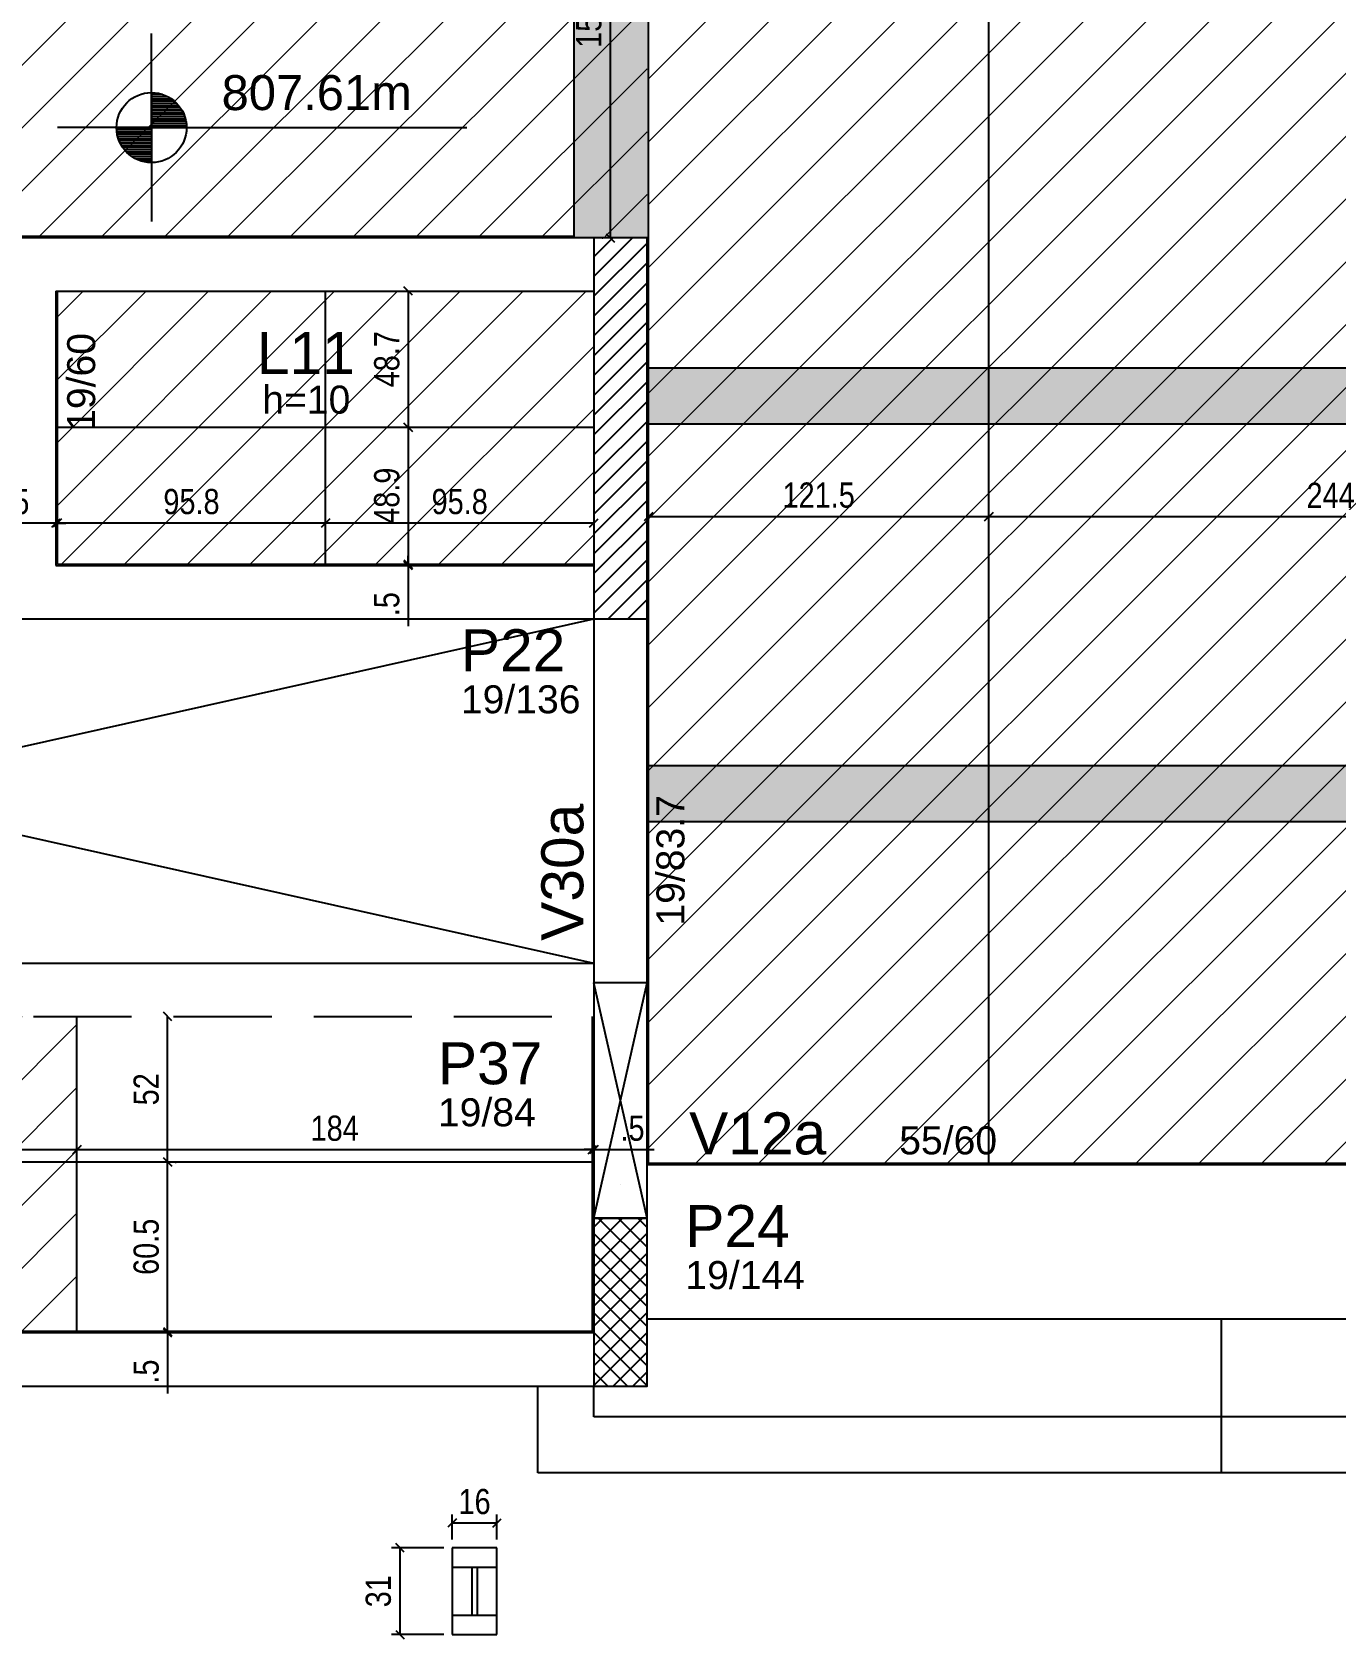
# Model space of a CAD drawing. Extents: x 2487 to 8815, y 325 to 3946.
# Drawn here: x 5592 to 6057, y 1876 to 2449 of the extents above; entities that cross this region are included whole.
import ezdxf

# ---------------------------------------------------------------- set-up
doc = ezdxf.new("R2010")
doc.units = 0
doc.linetypes.add('ESTILO_TQS_0001', pattern=[1, 0.7, -0.3])
for name, color, linetype in [('1', 1, 'Continuous'), ('2', 2, 'Continuous'), ('3', 3, 'Continuous'), ('4', 4, 'Continuous'), ('6', 6, 'Continuous'), ('COTA', 241, 'Continuous'), ('Painéis', 200, 'Continuous'), ('Pilares', 5, 'Continuous'), ('SARR_2.2x7', 40, 'Continuous')]:
    doc.layers.add(name, color=color, linetype=linetype)
doc.layers.add('Hachura', color=251, linetype='Continuous', lineweight=9)
doc.layers.add('REAPROVEITAMENTO', color=251, linetype='Continuous', lineweight=9)
doc.styles.add('COTA TECNICA-50', font='techl___.ttf', dxfattribs={"height": 9})
doc.styles.get("Standard").update_dxf_attribs({"font": 'arial.ttf'})
doc.dimstyles.new('COTA PAINEL-50', dxfattribs={"dimtxt": 9, "dimasz": 3, "dimexe": 3, "dimexo": 3, "dimgap": 3, "dimtad": 1, "dimdec": 1, "dimzin": 12, "dimdsep": 46, "dimtxsty": 'COTA TECNICA-50', "dimblk1": 'OBLIQUE', "dimblk2": 'OBLIQUE', "dimsah": 1, "dimcen": 0.9, "dimclrd": 4, "dimclre": 4, "dimclrt": 240, "dimadec": 1, "dimazin": 3, "dimtfac": 1, "dimtdec": 1, "dimtmove": 0, "dimatfit": 3, "dimfxl": 1, "dimtolj": 1, "dimtzin": 12, "dimarcsym": 0})

# ---------------------------------------------------------------- blocks, each defined once
blk = doc.blocks.new('_Oblique')
at = {"color": 0, "linetype": 'ByBlock', "lineweight": -2}
blk.add_line((-0.5, -0.5), (0.5, 0.5), dxfattribs=at)
blk = doc.blocks.new('*D136')
at = {"layer": 'COTA', "color": 4, "lineweight": -2, "transparency": 16777216}
for p, q in [((5798.55, 2375.94), (5798.55, 2528.94)), ((5795.84, 2375.94), (5795.55, 2375.94))]:
    blk.add_line(p, q, dxfattribs=at)
at = {"layer": 'Defpoints', "color": 0, "transparency": 16777216}
for p in [(5798.55, 2528.94), (5798.55, 2528.94), (5798.84, 2375.94)]:
    blk.add_point(p, dxfattribs=at)
at = {"layer": 'COTA', "color": 4, "lineweight": -2, "transparency": 16777216, "xscale": 3, "yscale": 3, "zscale": 3}
for p, rotation in [((5798.55, 2528.94), 90), ((5798.55, 2375.94), 270)]:
    blk.add_blockref('_Oblique', p, dxfattribs=dict(at, rotation=rotation))
at = {"layer": 'COTA', "color": 240, "transparency": 16777216, "insert": (5790.85, 2452.44), "char_height": 9, "attachment_point": 5, "rotation": 90, "style": 'COTA TECNICA-50'}
blk.add_mtext('\\A1;153', dxfattribs=at)
blk = doc.blocks.new('*D115')
at = {"layer": 'COTA', "color": 4, "lineweight": -2, "transparency": 16777216}
blk.add_line((5812.12, 2276.49), (5933.62, 2276.49), dxfattribs=at)
at = {"layer": 'Defpoints', "color": 0, "transparency": 16777216}
for p in [(5812.12, 2276.49), (5933.62, 2276.49), (5933.62, 2276.49)]:
    blk.add_point(p, dxfattribs=at)
at = {"layer": 'COTA', "color": 4, "lineweight": -2, "transparency": 16777216, "xscale": 3, "yscale": 3, "zscale": 3, "rotation": 180}
blk.add_blockref('_Oblique', (5812.12, 2276.49), dxfattribs=at)
at = {"layer": 'COTA', "color": 4, "lineweight": -2, "transparency": 16777216, "xscale": 3, "yscale": 3, "zscale": 3}
blk.add_blockref('_Oblique', (5933.62, 2276.49), dxfattribs=at)
at = {"layer": 'COTA', "color": 240, "transparency": 16777216, "insert": (5872.87, 2284.09), "char_height": 9, "attachment_point": 5, "style": 'COTA TECNICA-50'}
blk.add_mtext('\\A1;121.5', dxfattribs=at)
blk = doc.blocks.new('*D338')
at = {"layer": 'COTA', "color": 4, "lineweight": -2, "transparency": 16777216}
for p, q in [((6177.62, 2262.69), (6177.62, 2279.49)), ((5933.62, 2276.49), (6177.62, 2276.49))]:
    blk.add_line(p, q, dxfattribs=at)
at = {"layer": 'Defpoints', "color": 0, "transparency": 16777216}
for p in [(5933.62, 2276.49), (6177.62, 2276.49), (6177.62, 2259.69)]:
    blk.add_point(p, dxfattribs=at)
at = {"layer": 'COTA', "color": 4, "lineweight": -2, "transparency": 16777216, "xscale": 3, "yscale": 3, "zscale": 3, "rotation": 180}
blk.add_blockref('_Oblique', (5933.62, 2276.49), dxfattribs=at)
at = {"layer": 'COTA', "color": 4, "lineweight": -2, "transparency": 16777216, "xscale": 3, "yscale": 3, "zscale": 3}
blk.add_blockref('_Oblique', (6177.62, 2276.49), dxfattribs=at)
at = {"layer": 'COTA', "color": 240, "transparency": 16777216, "insert": (6055.62, 2284.06), "char_height": 9, "attachment_point": 5, "style": 'COTA TECNICA-50'}
blk.add_mtext('\\A1;244', dxfattribs=at)
blk = doc.blocks.new('*D191')
at = {"layer": 'COTA', "color": 4, "lineweight": -2, "transparency": 16777216}
blk.add_line((5792.62, 2274.17), (5696.87, 2274.17), dxfattribs=at)
at = {"layer": 'Defpoints', "color": 0, "transparency": 16777216}
for p in [(5696.87, 2274.17), (5696.87, 2274.17), (5792.62, 2274.17)]:
    blk.add_point(p, dxfattribs=at)
at = {"layer": 'COTA', "color": 4, "lineweight": -2, "transparency": 16777216, "xscale": 3, "yscale": 3, "zscale": 3, "rotation": 180}
blk.add_blockref('_Oblique', (5696.87, 2274.17), dxfattribs=at)
at = {"layer": 'COTA', "color": 4, "lineweight": -2, "transparency": 16777216, "xscale": 3, "yscale": 3, "zscale": 3}
blk.add_blockref('_Oblique', (5792.62, 2274.17), dxfattribs=at)
at = {"layer": 'COTA', "color": 240, "transparency": 16777216, "insert": (5744.74, 2281.79), "char_height": 9, "attachment_point": 5, "style": 'COTA TECNICA-50'}
blk.add_mtext('\\A1;95.8', dxfattribs=at)
blk = doc.blocks.new('*D192')
at = {"layer": 'COTA', "color": 4, "lineweight": -2, "transparency": 16777216}
blk.add_line((5696.87, 2274.17), (5601.12, 2274.17), dxfattribs=at)
at = {"layer": 'Defpoints', "color": 0, "transparency": 16777216}
for p in [(5601.12, 2274.17), (5601.12, 2274.17), (5696.87, 2274.17)]:
    blk.add_point(p, dxfattribs=at)
at = {"layer": 'COTA', "color": 4, "lineweight": -2, "transparency": 16777216, "xscale": 3, "yscale": 3, "zscale": 3, "rotation": 180}
blk.add_blockref('_Oblique', (5601.12, 2274.17), dxfattribs=at)
at = {"layer": 'COTA', "color": 4, "lineweight": -2, "transparency": 16777216, "xscale": 3, "yscale": 3, "zscale": 3}
blk.add_blockref('_Oblique', (5696.87, 2274.17), dxfattribs=at)
at = {"layer": 'COTA', "color": 240, "transparency": 16777216, "insert": (5648.99, 2281.79), "char_height": 9, "attachment_point": 5, "style": 'COTA TECNICA-50'}
blk.add_mtext('\\A1;95.8', dxfattribs=at)
blk = doc.blocks.new('*D193')
at = {"layer": 'COTA', "color": 4, "lineweight": -2, "transparency": 16777216}
for p, q in [((5600.62, 2274.17), (5579.03, 2274.17)), ((5601.12, 2274.17), (5600.62, 2274.17)), ((5601.12, 2274.17), (5604.12, 2274.17))]:
    blk.add_line(p, q, dxfattribs=at)
at = {"layer": 'Defpoints', "color": 0, "transparency": 16777216}
for p in [(5600.62, 2274.17), (5600.62, 2274.17), (5601.12, 2274.17)]:
    blk.add_point(p, dxfattribs=at)
at = {"layer": 'COTA', "color": 4, "lineweight": -2, "transparency": 16777216, "xscale": 3, "yscale": 3, "zscale": 3}
blk.add_blockref('_Oblique', (5600.62, 2274.17), dxfattribs=at)
at = {"layer": 'COTA', "color": 4, "lineweight": -2, "transparency": 16777216, "xscale": 3, "yscale": 3, "zscale": 3, "rotation": 180}
blk.add_blockref('_Oblique', (5601.12, 2274.17), dxfattribs=at)
at = {"layer": 'COTA', "color": 240, "transparency": 16777216, "insert": (5586.82, 2281.76), "char_height": 9, "attachment_point": 5, "style": 'COTA TECNICA-50'}
blk.add_mtext('\\A1;.5', dxfattribs=at)
blk = doc.blocks.new('*D194')
at = {"layer": 'COTA', "color": 4, "lineweight": -2, "transparency": 16777216}
blk.add_line((5726.33, 2357), (5726.33, 2308.35), dxfattribs=at)
at = {"layer": 'Defpoints', "color": 0, "transparency": 16777216}
for p in [(5726.33, 2357), (5726.33, 2308.35), (5726.33, 2308.35)]:
    blk.add_point(p, dxfattribs=at)
at = {"layer": 'COTA', "color": 4, "lineweight": -2, "transparency": 16777216, "xscale": 3, "yscale": 3, "zscale": 3}
for p, rotation in [((5726.33, 2357), 90), ((5726.33, 2308.35), 270)]:
    blk.add_blockref('_Oblique', p, dxfattribs=dict(at, rotation=rotation))
at = {"layer": 'COTA', "color": 240, "transparency": 16777216, "insert": (5718.75, 2332.68), "char_height": 9, "attachment_point": 5, "rotation": 90, "style": 'COTA TECNICA-50'}
blk.add_mtext('\\A1;48.7', dxfattribs=at)
blk = doc.blocks.new('*D195')
at = {"layer": 'COTA', "color": 4, "lineweight": -2, "transparency": 16777216}
blk.add_line((5726.33, 2308.35), (5726.33, 2259.5), dxfattribs=at)
at = {"layer": 'Defpoints', "color": 0, "transparency": 16777216}
for p in [(5726.33, 2308.35), (5726.33, 2259.5), (5726.33, 2259.5)]:
    blk.add_point(p, dxfattribs=at)
at = {"layer": 'COTA', "color": 4, "lineweight": -2, "transparency": 16777216, "xscale": 3, "yscale": 3, "zscale": 3}
for p, rotation in [((5726.33, 2308.35), 90), ((5726.33, 2259.5), 270)]:
    blk.add_blockref('_Oblique', p, dxfattribs=dict(at, rotation=rotation))
at = {"layer": 'COTA', "color": 240, "transparency": 16777216, "insert": (5718.74, 2283.93), "char_height": 9, "attachment_point": 5, "rotation": 90, "style": 'COTA TECNICA-50'}
blk.add_mtext('\\A1;48.9', dxfattribs=at)
blk = doc.blocks.new('*D196')
at = {"layer": 'COTA', "color": 4, "lineweight": -2, "transparency": 16777216}
for p, q in [((5726.33, 2259.5), (5726.33, 2262.5)), ((5726.33, 2259.5), (5726.33, 2259)), ((5726.33, 2259), (5726.33, 2237.41))]:
    blk.add_line(p, q, dxfattribs=at)
at = {"layer": 'Defpoints', "color": 0, "transparency": 16777216}
for p in [(5726.33, 2259.5), (5726.33, 2259), (5726.33, 2259)]:
    blk.add_point(p, dxfattribs=at)
at = {"layer": 'COTA', "color": 4, "lineweight": -2, "transparency": 16777216, "xscale": 3, "yscale": 3, "zscale": 3}
for p, rotation in [((5726.33, 2259.5), 270), ((5726.33, 2259), 90)]:
    blk.add_blockref('_Oblique', p, dxfattribs=dict(at, rotation=rotation))
at = {"layer": 'COTA', "color": 240, "transparency": 16777216, "insert": (5718.73, 2245.21), "char_height": 9, "attachment_point": 5, "rotation": 90, "style": 'COTA TECNICA-50'}
blk.add_mtext('\\A1;.5', dxfattribs=at)
blk = doc.blocks.new('*D17')
at = {"layer": 'COTA', "color": 4, "lineweight": -2, "transparency": 16777216}
for p, q in [((5640.47, 1985.5), (5640.47, 2046)), ((5643.22, 2046), (5643.47, 2046)), ((5643.22, 1985.5), (5643.47, 1985.5))]:
    blk.add_line(p, q, dxfattribs=at)
at = {"layer": 'Defpoints', "color": 0, "transparency": 16777216}
for p in [(5640.22, 2046), (5640.47, 2046), (5640.22, 1985.5)]:
    blk.add_point(p, dxfattribs=at)
at = {"layer": 'COTA', "color": 4, "lineweight": -2, "transparency": 16777216, "xscale": 3, "yscale": 3, "zscale": 3}
for p, rotation in [((5640.47, 2046), 90), ((5640.47, 1985.5), 270)]:
    blk.add_blockref('_Oblique', p, dxfattribs=dict(at, rotation=rotation))
at = {"layer": 'COTA', "color": 240, "transparency": 16777216, "insert": (5632.87, 2015.75), "char_height": 9, "attachment_point": 5, "rotation": 90, "style": 'COTA TECNICA-50'}
blk.add_mtext('\\A1;60.5', dxfattribs=at)
blk = doc.blocks.new('*D18')
at = {"layer": 'COTA', "color": 4, "lineweight": -2, "transparency": 16777216}
blk.add_line((5640.47, 2046), (5640.47, 2098), dxfattribs=at)
at = {"layer": 'Defpoints', "color": 0, "transparency": 16777216}
for p in [(5640.47, 2098), (5640.47, 2098), (5640.47, 2046)]:
    blk.add_point(p, dxfattribs=at)
at = {"layer": 'COTA', "color": 4, "lineweight": -2, "transparency": 16777216, "xscale": 3, "yscale": 3, "zscale": 3}
for p, rotation in [((5640.47, 2098), 90), ((5640.47, 2046), 270)]:
    blk.add_blockref('_Oblique', p, dxfattribs=dict(at, rotation=rotation))
at = {"layer": 'COTA', "color": 240, "transparency": 16777216, "insert": (5632.87, 2072), "char_height": 9, "attachment_point": 5, "rotation": 90, "style": 'COTA TECNICA-50'}
blk.add_mtext('\\A1;52', dxfattribs=at)
blk = doc.blocks.new('*D19')
at = {"layer": 'COTA', "color": 4, "lineweight": -2, "transparency": 16777216}
for p, q in [((5640.47, 1985.5), (5640.47, 1988.5)), ((5640.47, 1985.5), (5640.47, 1985)), ((5640.47, 1985), (5640.47, 1963.41))]:
    blk.add_line(p, q, dxfattribs=at)
at = {"layer": 'Defpoints', "color": 0, "transparency": 16777216}
for p in [(5640.47, 1985.5), (5640.47, 1985), (5640.47, 1985)]:
    blk.add_point(p, dxfattribs=at)
at = {"layer": 'COTA', "color": 4, "lineweight": -2, "transparency": 16777216, "xscale": 3, "yscale": 3, "zscale": 3}
for p, rotation in [((5640.47, 1985.5), 270), ((5640.47, 1985), 90)]:
    blk.add_blockref('_Oblique', p, dxfattribs=dict(at, rotation=rotation))
at = {"layer": 'COTA', "color": 240, "transparency": 16777216, "insert": (5632.87, 1971.21), "char_height": 9, "attachment_point": 5, "rotation": 90, "style": 'COTA TECNICA-50'}
blk.add_mtext('\\A1;.5', dxfattribs=at)
blk = doc.blocks.new('*D201')
at = {"layer": 'COTA', "color": 4, "lineweight": -2, "transparency": 16777216}
blk.add_line((5364.12, 2050.45), (5608.12, 2050.45), dxfattribs=at)
at = {"layer": 'Defpoints', "color": 0, "transparency": 16777216}
for p in [(5364.12, 2050.45), (5608.12, 2050.45), (5608.12, 2050.45)]:
    blk.add_point(p, dxfattribs=at)
at = {"layer": 'COTA', "color": 4, "lineweight": -2, "transparency": 16777216, "xscale": 3, "yscale": 3, "zscale": 3, "rotation": 180}
blk.add_blockref('_Oblique', (5364.12, 2050.45), dxfattribs=at)
at = {"layer": 'COTA', "color": 4, "lineweight": -2, "transparency": 16777216, "xscale": 3, "yscale": 3, "zscale": 3}
blk.add_blockref('_Oblique', (5608.12, 2050.45), dxfattribs=at)
at = {"layer": 'COTA', "color": 240, "transparency": 16777216, "insert": (5486.12, 2058.02), "char_height": 9, "attachment_point": 5, "style": 'COTA TECNICA-50'}
blk.add_mtext('\\A1;244', dxfattribs=at)
blk = doc.blocks.new('*D202')
at = {"layer": 'COTA', "color": 4, "lineweight": -2, "transparency": 16777216}
blk.add_line((5608.12, 2050.45), (5792.12, 2050.45), dxfattribs=at)
at = {"layer": 'Defpoints', "color": 0, "transparency": 16777216}
for p in [(5608.12, 2050.45), (5792.12, 2050.45), (5792.12, 2050.45)]:
    blk.add_point(p, dxfattribs=at)
at = {"layer": 'COTA', "color": 4, "lineweight": -2, "transparency": 16777216, "xscale": 3, "yscale": 3, "zscale": 3, "rotation": 180}
blk.add_blockref('_Oblique', (5608.12, 2050.45), dxfattribs=at)
at = {"layer": 'COTA', "color": 4, "lineweight": -2, "transparency": 16777216, "xscale": 3, "yscale": 3, "zscale": 3}
blk.add_blockref('_Oblique', (5792.12, 2050.45), dxfattribs=at)
at = {"layer": 'COTA', "color": 240, "transparency": 16777216, "insert": (5700.12, 2058.04), "char_height": 9, "attachment_point": 5, "style": 'COTA TECNICA-50'}
blk.add_mtext('\\A1;184', dxfattribs=at)
blk = doc.blocks.new('*D203')
at = {"layer": 'COTA', "color": 4, "lineweight": -2, "transparency": 16777216}
for p, q in [((5792.12, 2050.45), (5789.12, 2050.45)), ((5792.12, 2050.45), (5792.62, 2050.45)), ((5792.62, 2050.45), (5814.21, 2050.45))]:
    blk.add_line(p, q, dxfattribs=at)
at = {"layer": 'Defpoints', "color": 0, "transparency": 16777216}
for p in [(5792.12, 2050.45), (5792.62, 2050.45), (5792.62, 2050.45)]:
    blk.add_point(p, dxfattribs=at)
at = {"layer": 'COTA', "color": 4, "lineweight": -2, "transparency": 16777216, "xscale": 3, "yscale": 3, "zscale": 3}
blk.add_blockref('_Oblique', (5792.12, 2050.45), dxfattribs=at)
at = {"layer": 'COTA', "color": 4, "lineweight": -2, "transparency": 16777216, "xscale": 3, "yscale": 3, "zscale": 3, "rotation": 180}
blk.add_blockref('_Oblique', (5792.62, 2050.45), dxfattribs=at)
at = {"layer": 'COTA', "color": 240, "transparency": 16777216, "insert": (5806.42, 2058.05), "char_height": 9, "attachment_point": 5, "style": 'COTA TECNICA-50'}
blk.add_mtext('\\A1;.5', dxfattribs=at)
blk = doc.blocks.new('*D261')
at = {"layer": 'COTA', "color": 4, "lineweight": -2, "transparency": 16777216}
for p, q in [((5739.05, 1908.28), (5720.42, 1908.28)), ((5723.42, 1908.28), (5723.42, 1877.28)), ((5739.05, 1877.28), (5720.42, 1877.28))]:
    blk.add_line(p, q, dxfattribs=at)
at = {"layer": 'Defpoints', "color": 0, "transparency": 16777216}
for p in [(5742.05, 1908.28), (5723.42, 1877.28), (5742.05, 1877.28)]:
    blk.add_point(p, dxfattribs=at)
at = {"layer": 'COTA', "color": 4, "lineweight": -2, "transparency": 16777216, "xscale": 3, "yscale": 3, "zscale": 3}
for p, rotation in [((5723.42, 1908.28), 90), ((5723.42, 1877.28), 270)]:
    blk.add_blockref('_Oblique', p, dxfattribs=dict(at, rotation=rotation))
at = {"layer": 'COTA', "color": 240, "transparency": 16777216, "insert": (5715.72, 1892.78), "char_height": 9, "attachment_point": 5, "rotation": 90, "style": 'COTA TECNICA-50'}
blk.add_mtext('\\A1;31', dxfattribs=at)
blk = doc.blocks.new('*D262')
at = {"layer": 'COTA', "color": 4, "lineweight": -2, "transparency": 16777216}
for p, q in [((5742.05, 1911.28), (5742.05, 1920.16)), ((5742.05, 1917.16), (5758.05, 1917.16)), ((5758.05, 1911.28), (5758.05, 1920.16))]:
    blk.add_line(p, q, dxfattribs=at)
at = {"layer": 'Defpoints', "color": 0, "transparency": 16777216}
for p in [(5758.05, 1917.16), (5742.05, 1908.28), (5758.05, 1908.28)]:
    blk.add_point(p, dxfattribs=at)
at = {"layer": 'COTA', "color": 4, "lineweight": -2, "transparency": 16777216, "xscale": 3, "yscale": 3, "zscale": 3, "rotation": 180}
blk.add_blockref('_Oblique', (5742.05, 1917.16), dxfattribs=at)
at = {"layer": 'COTA', "color": 4, "lineweight": -2, "transparency": 16777216, "xscale": 3, "yscale": 3, "zscale": 3}
blk.add_blockref('_Oblique', (5758.05, 1917.16), dxfattribs=at)
at = {"layer": 'COTA', "color": 240, "transparency": 16777216, "insert": (5750.05, 1924.75), "char_height": 9, "attachment_point": 5, "style": 'COTA TECNICA-50'}
blk.add_mtext('\\A1;16', dxfattribs=at)

msp = doc.modelspace()

# ---------------------------------------------------------------- hatches: boundary and pattern name
at = {"layer": 'Hachura', "linetype": 'ByBlock'}
h = msp.add_hatch(color=256, dxfattribs=at)
h.dxf.hatch_style = 1
h.paths.add_polyline_path([(5811.62, 2376), (5785.62, 2376), (5785.62, 2529), (5811.62, 2529)])
h = msp.add_hatch(color=256, dxfattribs=at)
h.dxf.hatch_style = 1
h.paths.add_polyline_path([(6298.61, 2309.46), (6298.61, 2329.49), (5812.12, 2329.49), (5812.12, 2309.46)])
h = msp.add_hatch(color=256, dxfattribs=at)
h.dxf.hatch_style = 1
h.paths.add_polyline_path([(6298.61, 2167.46), (6298.61, 2187.49), (5812.12, 2187.49), (5812.12, 2167.46)])
at = {"layer": 'REAPROVEITAMENTO', "linetype": 'ByBlock'}
h = msp.add_hatch(dxfattribs=at)
h.set_pattern_fill('ANSI31', color=256, scale=5, style=2)
h.set_pattern_definition([(45, (1186.486, -778.467), (-11.22532, 11.22532), [])])
h.paths.add_polyline_path([(6177.62, 2667.99), (5933.62, 2667.99), (5933.62, 2860), (5812.12, 2860), (5812.12, 2045.49), (6177.62, 2045.49)])
h = msp.add_hatch(dxfattribs=at)
h.set_pattern_fill('ANSI31', color=256, scale=5, style=2)
h.set_pattern_definition([(45, (72.21, -25.282), (-11.22532, 11.22532), [])])
h.paths.add_polyline_path([(5811.62, 2528.94), (5626.13, 2528.94), (5242.63, 2528.94), (5242.63, 2376.44), (5811.62, 2376.44)])
h.paths.add_polyline_path([(5584.21, 2399.1), (5584.21, 2430.79), (5565.69, 2430.79), (5565.69, 2399.1)], flags=16)
h = msp.add_hatch(dxfattribs=at)
h.set_pattern_fill('ANSI31', color=256, scale=5, style=2)
h.set_pattern_definition([(45, (-40.797, -510.219), (-11.22532, 11.22532), [])])
h.paths.add_polyline_path([(5792.62, 2357.1), (5601.12, 2357), (5601.12, 2259.5), (5792.62, 2259.6)])
h = msp.add_hatch(dxfattribs=at)
h.set_pattern_fill('ANSI31', color=256, scale=5, style=2)
h.set_pattern_definition([(45, (-399.29, -769.22), (-11.22532, 11.22532), [])])
h.paths.add_polyline_path([(5608.12, 2098.03), (5242.63, 2098), (5242.63, 1985.45), (5608.12, 1985.48)])

# ---------------------------------------------------------------- linework, layer by layer
at = {"layer": '1', "linetype": 'Continuous'}
for p, q in [((5634.74, 2415.36), (5634.74, 2448.92)), ((5634.74, 2427.86), (5634.74, 2402.86)), ((5634.74, 2427.25), (5638.59, 2427.25)), ((5634.74, 2426.46), (5640.49, 2426.46)), ((5634.74, 2425.66), (5641.81, 2425.66)), ((5634.74, 2424.87), (5642.84, 2424.87)), ((5634.74, 2424.08), (5643.69, 2424.08)), ((5634.74, 2423.29), (5644.4, 2423.29)), ((5634.74, 2422.49), (5645, 2422.49)), ((5634.74, 2421.7), (5645.51, 2421.7)), ((5634.74, 2415.36), (5601.18, 2415.36)), ((5622.24, 2415.36), (5647.24, 2415.36)), ((5634.74, 2420.91), (5645.94, 2420.91)), ((5634.74, 2420.11), (5646.3, 2420.11)), ((5634.74, 2419.32), (5646.59, 2419.32)), ((5634.74, 2418.53), (5646.83, 2418.53)), ((5634.74, 2417.74), (5647.01, 2417.74)), ((5634.74, 2416.94), (5647.14, 2416.94)), ((5634.74, 2416.15), (5647.24, 2416.15)), ((5634.74, 2415.36), (5747.24, 2415.36)), ((5634.74, 2415.36), (5634.74, 2381.8)), ((5634.74, 2414.56), (5622.24, 2414.56)), ((5634.74, 2413.77), (5622.34, 2413.77)), ((5634.74, 2412.98), (5622.47, 2412.98)), ((5634.74, 2412.19), (5622.65, 2412.19)), ((5634.74, 2411.39), (5622.88, 2411.39)), ((5634.74, 2410.6), (5623.18, 2410.6)), ((5634.74, 2409.81), (5623.54, 2409.81)), ((5634.74, 2409.01), (5623.97, 2409.01)), ((5634.74, 2408.22), (5624.47, 2408.22)), ((5634.74, 2407.43), (5625.07, 2407.43)), ((5634.74, 2406.64), (5625.78, 2406.64)), ((5634.74, 2405.84), (5626.63, 2405.84)), ((5634.74, 2405.05), (5627.66, 2405.05)), ((5634.74, 2404.26), (5628.99, 2404.26)), ((5634.74, 2403.47), (5630.89, 2403.47)), ((5600.62, 2259), (5600.62, 2259)), ((5792.62, 2170), (5792.62, 2170)), ((5792.62, 2110), (5792.62, 2110)), ((5811.62, 2110), (5811.62, 2110)), ((5811.62, 2110), (5811.62, 2110)), ((5802.12, 2038), (5802.12, 2038))]:
    msp.add_line(p, q, dxfattribs=at)
at = {"layer": '1', "color": 8, "linetype": 'Continuous'}
for p, q in [((5792.62, 2362.2), (5806.42, 2376)), ((5792.62, 2369.27), (5799.35, 2376)), ((5811.62, 2376), (5811.62, 2376)), ((5811.62, 2376), (5811.62, 2376)), ((5792.62, 2355.13), (5811.62, 2374.13)), ((5792.62, 2348.06), (5811.62, 2367.06)), ((5792.62, 2340.99), (5811.62, 2359.99)), ((5792.62, 2333.92), (5811.62, 2352.92)), ((5792.62, 2326.85), (5811.62, 2345.85)), ((5792.62, 2319.77), (5811.62, 2338.77)), ((5792.62, 2312.7), (5811.62, 2331.7)), ((5792.62, 2305.63), (5811.62, 2324.63)), ((5792.62, 2298.56), (5811.62, 2317.56)), ((5792.62, 2291.49), (5811.62, 2310.49)), ((5792.62, 2284.42), (5811.62, 2303.42)), ((5792.62, 2277.35), (5811.62, 2296.35)), ((5792.62, 2270.28), (5811.62, 2289.28)), ((5792.62, 2263.21), (5811.62, 2282.21)), ((5792.62, 2256.13), (5811.62, 2275.13)), ((5792.62, 2249.06), (5811.62, 2268.06)), ((5792.62, 2241.99), (5811.62, 2260.99)), ((5797.7, 2240), (5811.62, 2253.92)), ((5804.77, 2240), (5811.62, 2246.85)), ((5792.62, 2240), (5792.62, 2240)), ((5811.62, 2240), (5811.62, 2240)), ((5811.62, 2240), (5811.62, 2240)), ((5792.62, 2026), (5811.62, 2110)), ((5811.62, 2026), (5792.62, 2110)), ((5802.12, 2068), (5802.12, 2068)), ((5792.62, 2008.65), (5809.97, 2026)), ((5792.62, 2015.72), (5802.9, 2026)), ((5792.62, 2022.79), (5795.83, 2026)), ((5794.19, 2026), (5811.62, 2008.57)), ((5801.26, 2026), (5811.62, 2015.64)), ((5808.33, 2026), (5811.62, 2022.71)), ((5792.62, 2001.58), (5811.62, 2020.58)), ((5792.62, 2020.5), (5811.62, 2001.5)), ((5792.62, 1994.51), (5811.62, 2013.51)), ((5792.62, 2013.43), (5811.62, 1994.43)), ((5792.62, 1987.44), (5811.62, 2006.44)), ((5792.62, 2006.36), (5811.62, 1987.36)), ((5792.62, 1980.37), (5811.62, 1999.37)), ((5792.62, 1999.29), (5811.62, 1980.29)), ((5792.62, 1973.29), (5811.62, 1992.29)), ((5792.62, 1992.21), (5811.62, 1973.21)), ((5792.62, 1966.22), (5811.62, 1985.22)), ((5792.62, 1985.14), (5811.62, 1966.14)), ((5792.62, 1978.07), (5804.69, 1966)), ((5799.47, 1966), (5811.62, 1978.15)), ((5792.62, 1971), (5797.62, 1966)), ((5806.54, 1966), (5811.62, 1971.08)), ((5811.62, 1966), (5811.62, 1966)), ((5811.62, 1966), (5811.62, 1966))]:
    msp.add_line(p, q, dxfattribs=at)
at = {"layer": '1', "color": 3, "linetype": 'Continuous'}
for p, q in [((5600.62, 2357), (5600.62, 2259)), ((5600.62, 2357), (5792.62, 2357)), ((5600.62, 2278.21), (5600.62, 2278.21)), ((5600.62, 2278.21), (5600.62, 2278.21)), ((5600.62, 2259), (5792.62, 2259)), ((5615.62, 2259), (5615.62, 2259)), ((5615.62, 2259), (5615.62, 2259)), ((5615.62, 2259), (5615.62, 2259)), ((5623.12, 2259), (5652.01, 2259)), ((5242.63, 2117), (5792.62, 2117)), ((5792.62, 1955.01), (5792.62, 1966)), ((7988.13, 1955.01), (5792.62, 1955.01)), ((5792.62, 1955.01), (5792.62, 1955.01)), ((5792.62, 1955.01), (5792.62, 1955.01))]:
    msp.add_line(p, q, dxfattribs=at)
for points in [[(5792.62, 2376), (5242.63, 2376)], [(5242.63, 2240), (5792.62, 2240)], [(5792.62, 2240), (5792.62, 2110)], [(5811.62, 2110), (5811.62, 2240)], [(6259.12, 2045.01), (5811.62, 2045.01)], [(5792.62, 1985), (5242.63, 1985)], [(5811.62, 1990.01), (7953.12, 1990.01)], [(5242.63, 1966), (5792.62, 1966)]]:
    msp.add_lwpolyline(points, dxfattribs=at)
at = {"layer": '1', "linetype": 'Continuous'}
msp.add_circle((5634.74, 2415.36), 12.5, dxfattribs=at)
at = {"layer": '2', "linetype": 'Continuous'}
for p, q in [((5242.63, 2117), (5792.62, 2240)), ((5242.63, 2240), (5792.62, 2117))]:
    msp.add_line(p, q, dxfattribs=at)
at = {"layer": '3', "color": 5, "linetype": 'ESTILO_TQS_0001', "ltscale": 50}
msp.add_line((5242.63, 2098), (5792.62, 2098), dxfattribs=at)
at = {"layer": 'Painéis'}
for p, q in [((5933.62, 2045.49), (5933.62, 2860)), ((5812.12, 2045.49), (5812.12, 2723.01)), ((5785.62, 2376), (5785.62, 2529)), ((5785.62, 2376.44), (5242.63, 2376.44)), ((5601.12, 2259.5), (5601.12, 2357)), ((5696.87, 2259.5), (5696.87, 2357)), ((6298.61, 2329.49), (5812.12, 2329.49)), ((5601.12, 2308.35), (5792.62, 2308.35)), ((6298.61, 2309.49), (5812.12, 2309.49)), ((5601.12, 2259.5), (5792.62, 2259.5)), ((6298.61, 2187.49), (5812.12, 2187.49)), ((6298.61, 2167.49), (5812.12, 2167.49)), ((5608.12, 1985.5), (5608.12, 2098)), ((5792.12, 1985.5), (5792.12, 2098)), ((6259.62, 2045.49), (5812.12, 2045.49)), ((6016.62, 1935), (6016.62, 1990)), ((5772.62, 1935), (5772.62, 1966)), ((8008.13, 1935), (5772.62, 1935)), ((5758.05, 1908.28), (5742.05, 1908.28)), ((5742.05, 1908.28), (5742.05, 1877.28)), ((5758.05, 1877.28), (5758.05, 1908.28)), ((5742.05, 1877.28), (5758.05, 1877.28))]:
    msp.add_line(p, q, dxfattribs=at)
for points in [[(5792.12, 2046), (5242.63, 2046)], [(5792.62, 1985.5), (5242.63, 1985.5)]]:
    msp.add_lwpolyline(points, dxfattribs=at)
at = {"layer": 'Pilares', "linetype": 'Continuous'}
for points in [[(5792.62, 2240), (5811.62, 2240), (5811.62, 2376), (5792.62, 2376), (5792.62, 2240)], [(5792.62, 2026), (5811.62, 2026), (5811.62, 2110), (5792.62, 2110), (5792.62, 2026)], [(5792.62, 1966), (5811.62, 1966), (5811.62, 2026), (5792.62, 2026), (5792.62, 1966)]]:
    msp.add_lwpolyline(points, dxfattribs=at)
at = {"layer": 'SARR_2.2x7', "linetype": 'Continuous'}
for p, q in [((5758.05, 1901.28), (5742.05, 1901.28)), ((5749.05, 1901.28), (5749.05, 1884.28)), ((5751.05, 1884.28), (5751.05, 1901.28)), ((5742.05, 1884.28), (5758.05, 1884.28))]:
    msp.add_line(p, q, dxfattribs=at)

# ---------------------------------------------------------------- texts
at = {"layer": '1', "linetype": 'Continuous'}
msp.add_text('807.61m', height=12.5, dxfattribs=at).set_placement((5659.74, 2421.61))
at = {"layer": '3', "color": 2, "linetype": 'Continuous'}
for s, p in [('19/60', (5614.61, 2307.08)), ('19/83.7', (5824.97, 2130.43))]:
    msp.add_text(s, height=10, rotation=90, dxfattribs=at).set_placement(p)
for s, p in [('h=10', (5674.24, 2313.24)), ('19/136', (5745.15, 2206.25)), ('19/84', (5736.96, 2058.79)), ('55/60', (5901.62, 2048.76)), ('19/144', (5825.26, 2000.67))]:
    msp.add_text(s, height=10, dxfattribs=at).set_placement(p)
at = {"layer": '4', "linetype": 'Continuous'}
for s, p in [('L11', (5672.33, 2327.37)), ('V12a', (5826.62, 2048.76))]:
    msp.add_text(s, height=15, dxfattribs=at).set_placement(p)
msp.add_text('V30a', height=15, rotation=90, dxfattribs=at).set_placement((5788.87, 2125))
at = {"layer": '6', "color": 4, "linetype": 'Continuous'}
for s, p in [('P22', (5745.15, 2221.25)), ('P37', (5736.96, 2073.79)), ('P24', (5825.26, 2015.67))]:
    msp.add_text(s, height=15, dxfattribs=at).set_placement(p)

# ---------------------------------------------------------------- dimensions: what is measured, and where the dimension line sits
at = {"layer": 'COTA'}
for base, p1, p2, angle, picture, middle in [((5798.55, 2528.94), (5798.84, 2375.94), (5798.55, 2528.94), 90, '*D136', (5790.85, 2452.44)), ((5726.3331, 2308.3516), (5726.3331, 2357.002), (5726.3331, 2308.3516), 90, '*D194', (5718.7476, 2332.6768)), ((5726.3331, 2259.5013), (5726.3331, 2308.3516), (5726.3331, 2259.5013), 90, '*D195', (5718.741, 2283.9264)), ((5726.33, 2259), (5726.33, 2259.5), (5726.33, 2259), 90, '*D196', (5718.73, 2245.21)), ((5640.47, 2098), (5640.47, 2046), (5640.47, 2098), 90, '*D18', (5632.87, 2072)), ((5640.47, 2046), (5640.22, 1985.5), (5640.22, 2046), 90, '*D17', (5632.87, 2015.75)), ((5640.47, 1985), (5640.47, 1985.5), (5640.47, 1985), 90, '*D19', (5632.87, 1971.21)), ((5758.05, 1917.16), (5742.05, 1908.28), (5758.05, 1908.28), 180, '*D262', (5750.05, 1924.75)), ((5723.42, 1877.28), (5742.05, 1908.28), (5742.05, 1877.28), 90, '*D261', (5715.72, 1892.78))]:
    dim = msp.add_linear_dim(base=base, p1=p1, p2=p2, angle=angle, dimstyle='COTA PAINEL-50', dxfattribs=at)
    dim.commit()
    dim.dimension.update_dxf_attribs({"geometry": picture, "text_midpoint": middle})
for base, p1, p2, picture, middle in [((5933.62, 2276.49), (5812.12, 2276.49), (5933.62, 2276.49), '*D115', (5872.87, 2284.09)), ((5600.62, 2274.17), (5601.12, 2274.17), (5600.62, 2274.17), '*D193', (5586.82, 2281.76)), ((5601.11929738, 2274.1653509), (5696.86929738, 2274.1653509), (5601.11929738, 2274.1653509), '*D192', (5648.99429738, 2281.7903509)), ((5696.86929738, 2274.1653509), (5792.61929738, 2274.1653509), (5696.86929738, 2274.1653509), '*D191', (5744.74429738, 2281.7903509)), ((5608.12, 2050.45), (5364.12, 2050.45), (5608.12, 2050.45), '*D201', (5486.12, 2058.02)), ((5792.12, 2050.45), (5608.12, 2050.45), (5792.12, 2050.45), '*D202', (5700.12, 2058.04)), ((5792.62, 2050.45), (5792.12, 2050.45), (5792.62, 2050.45), '*D203', (5806.42, 2058.05))]:
    dim = msp.add_linear_dim(base=base, p1=p1, p2=p2, dimstyle='COTA PAINEL-50', dxfattribs=at)
    dim.commit()
    dim.dimension.update_dxf_attribs({"geometry": picture, "text_midpoint": middle})
dim = msp.add_linear_dim(base=(6177.62, 2276.49), p1=(5933.62, 2276.49), p2=(6177.62, 2259.69), dimstyle='COTA PAINEL-50', override={"dimtmove": 1}, dxfattribs=at)
dim.commit()
dim.dimension.update_dxf_attribs({"geometry": '*D338', "text_midpoint": (6055.62, 2284.06)})

doc.saveas('drawing.dxf')
